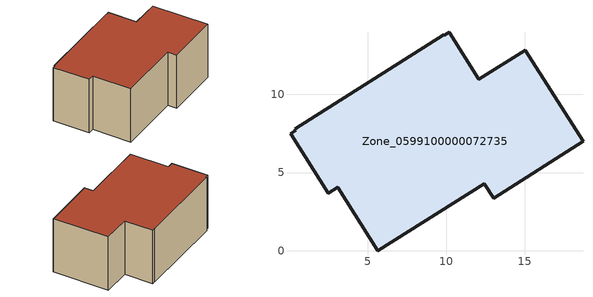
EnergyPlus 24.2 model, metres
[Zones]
Zone_0599100000072735
 floor ground (C_G): 12.08,10.97 15.03,12.81 18.73,6.99 13.02,3.37 12.44,4.28 5.62,0 3.06,4.06 2.46,3.69 0.06,7.49 0.4,7.71 0.34,7.8 9.85,13.81 9.88,13.77 10.19,13.97 z0
 wall outside (C_F): 3.06,4.06 5.62,0 12.44,4.28 13.02,3.37 18.73,6.99 15.03,12.81 12.08,10.97 10.19,13.97 9.88,13.77 9.85,13.81 0.34,7.8 0.4,7.71 0.06,7.49 2.46,3.69 3.06,4.06 z0:7.05
 roof outside (C_R): 9.85,13.81 0.34,7.8 0.4,7.71 0.06,7.49 2.46,3.69 3.06,4.06 5.62,0 12.44,4.28 13.02,3.37 18.73,6.99 15.03,12.81 12.08,10.97 10.19,13.97 9.88,13.77 z7.05
[BUILDING]
Pand.0599100000072735: North Axis=0; Terrain=City; Loads Convergence Tolerance Value=0.04; Temperature Convergence Tolerance Value=0.4; Solar Distribution=FullExterior; Maximum Number of Warmup Days=25; Minimum Number of Warmup Days=1
[Site:Location]
Rotterdam.The.Hague.AP_ZH_NLD Design_Conditions: Latitude=51.96; Longitude=4.45; Time Zone=1; Elevation=-4.5
[SITE:GROUNDTEMPERATURE:BUILDINGSURFACE]
18, 18, 18, 18, 18, 18, 18, 18, 18, 18, 18, 18
[MATERIAL] Thermal Absorptance=0.9; Solar Absorptance=0.7; Visible Absorptance=0.7
Name | Roughness | Thickness | Conductivity | Density | Specific Heat
G.D.1975-1991 | MediumSmooth | 0.15 | 0.288461 | 540 | 1210
F.D.1975-1991 | Rough | 0.3 | 0.230769 | 1920 | 840
R.D.1975-1991 | MediumRough | 0.2 | 0.153846 | 1500 | 1000
[CONSTRUCTION]
C_G: G.D.1975-1991
C_F: F.D.1975-1991
C_R: R.D.1975-1991
[ZONE]
Zone_0599100000072735: Type=1; Multiplier=1; Ceiling Height=Autocalculate; Volume=Autocalculate; Floor Area=autocalculate; Part of Total Floor Area=Yes
[ZONEINFILTRATION:DESIGNFLOWRATE]
Infil_Zone_0599100000072735: Zone or ZoneList or Space or SpaceList=Zone_0599100000072735; Schedule=AlwaysOn; Design Flow Rate Calculation Method=Flow/Area; Flow Rate per Floor Area=0.0042; Constant Term Coefficient=1; Temperature Term Coefficient=0; Velocity Term Coefficient=0; Velocity Squared Term Coefficient=0
[HVACTEMPLATE:ZONE:IDEALLOADSAIRSYSTEM]
Zone_0599100000072735: Maximum Heating Supply Air Temperature=50; Minimum Cooling Supply Air Temperature=13; Maximum Heating Supply Air Humidity Ratio=0.0156; Minimum Cooling Supply Air Humidity Ratio=0.0077; Heating Limit=NoLimit; Cooling Limit=NoLimit; Dehumidification Control Type=ConstantSensibleHeatRatio; Cooling Sensible Heat Ratio=0.7; Dehumidification Setpoint=60; Humidification Control Type=None; Humidification Setpoint=30; Outdoor Air Method=None; Outdoor Air Flow Rate per Person=0.00944; Outdoor Air Flow Rate per Zone Floor Area=0; Outdoor Air Flow Rate per Zone=0; Demand Controlled Ventilation Type=None; Outdoor Air Economizer Type=NoEconomizer; Heat Recovery Type=None; Sensible Heat Recovery Effectiveness=0.7; Latent Heat Recovery Effectiveness=0.65
[ZONECONTROL:THERMOSTAT]
ThermostatControl_Zone_0599100000072735: Zone or ZoneList=Zone_0599100000072735; Control Type Schedule=DualSetpointControlType; Control 1=Thermostat_Zone_0599100000072735; Temperature Difference Between Cutout And Setpoint=0
[THERMOSTATSETPOINT:DUALSETPOINT]
Thermostat_Zone_0599100000072735: Heating Setpoint Temperature Schedule=HeatingSetpoint_Zone_0599100000072735; Cooling Setpoint Temperature Schedule=CoolingSetpoint_Zone_0599100000072735
[SCHEDULE:COMPACT]
HeatingSetpoint_Zone_0599100000072735: Through: 12/31, For: AllDays, Until: 24:00, 21
CoolingSetpoint_Zone_0599100000072735: Through: 12/31, For: AllDays, Until: 24:00, 24
DualSetpointControlType: Through: 12/31, For: AllDays, Until: 24:00, 4
AlwaysOn: Through: 12/31, For: AllDays, Until: 24:00, 1
